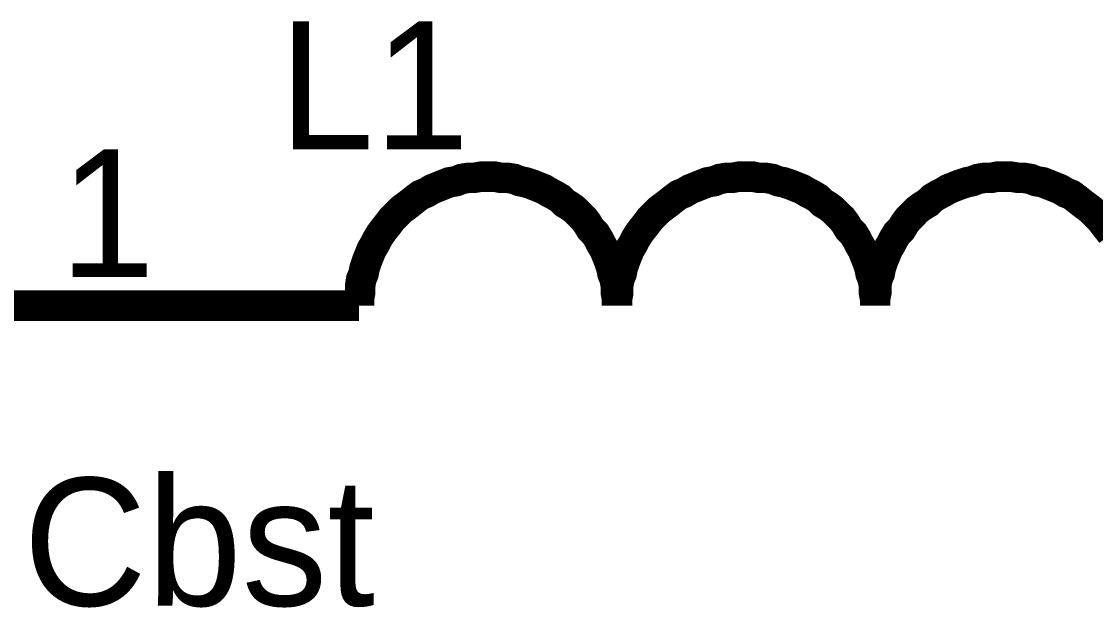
# Model space of a CAD drawing. Header units: inches. Extents: x 0 to 22.3, y 0 to 15.7.
# Drawn here: x 9.1655 to 9.5812, y 11.2015 to 11.4285 of the extents above; entities that cross this region are included whole.
import ezdxf

# ---------------------------------------------------------------- set-up
doc = ezdxf.new("R2010")
doc.units = ezdxf.units.IN
doc.header["$MEASUREMENT"] = 0
doc.layers.add('Sheet', color=255, linetype='Continuous')

msp = doc.modelspace()

# ---------------------------------------------------------------- linework, layer by layer
at = {"layer": 'Sheet'}
for points in [[(9.34604, 11.36836, 0.0118, 0.0118, 0), (9.34339, 11.36836, 0.0118, 0.0118, 0), (9.34073, 11.36791, 0.0118, 0.0118, 0), (9.33852, 11.36791, 0.0118, 0.0118, 0), (9.33587, 11.36747, 0.0118, 0.0118, 0), (9.33366, 11.36659, 0.0118, 0.0118, 0), (9.33101, 11.36615, 0.0118, 0.0118, 0), (9.3288, 11.36526, 0.0118, 0.0118, 0), (9.32659, 11.36438, 0.0118, 0.0118, 0), (9.32438, 11.36349, 0.0118, 0.0118, 0), (9.32217, 11.36217, 0.0118, 0.0118, 0), (9.31996, 11.36128, 0.0118, 0.0118, 0), (9.31819, 11.35996, 0.0118, 0.0118, 0), (9.31598, 11.35819, 0.0118, 0.0118, 0), (9.31421, 11.35686, 0.0118, 0.0118, 0), (9.31244, 11.35554, 0.0118, 0.0118, 0), (9.31067, 11.35377, 0.0118, 0.0118, 0), (9.30891, 11.352, 0.0118, 0.0118, 0), (9.30758, 11.35023, 0.0118, 0.0118, 0), (9.30581, 11.34802, 0.0118, 0.0118, 0), (9.30449, 11.34626, 0.0118, 0.0118, 0), (9.30316, 11.34405, 0.0118, 0.0118, 0), (9.30228, 11.34228, 0.0118, 0.0118, 0), (9.30095, 11.34007, 0.0118, 0.0118, 0), (9.30007, 11.33786, 0.0118, 0.0118, 0), (9.29918, 11.33565, 0.0118, 0.0118, 0), (9.2983, 11.333, 0.0118, 0.0118, 0), (9.29786, 11.33079, 0.0118, 0.0118, 0), (9.29697, 11.32858, 0.0118, 0.0118, 0), (9.29653, 11.32592, 0.0118, 0.0118, 0), (9.29653, 11.32327, 0.0118, 0.0118, 0), (9.29609, 11.32106, 0.0118, 0.0118, 0), (9.29609, 11.31841, 0.0118, 0.0118, 0)], [(9.39599, 11.31841, 0.0118, 0.0118, 0), (9.39599, 11.32106, 0.0118, 0.0118, 0), (9.39555, 11.32327, 0.0118, 0.0118, 0), (9.39555, 11.32592, 0.0118, 0.0118, 0), (9.3951, 11.32858, 0.0118, 0.0118, 0), (9.39422, 11.33079, 0.0118, 0.0118, 0), (9.39378, 11.333, 0.0118, 0.0118, 0), (9.39289, 11.33565, 0.0118, 0.0118, 0), (9.39201, 11.33786, 0.0118, 0.0118, 0), (9.39113, 11.34007, 0.0118, 0.0118, 0), (9.3898, 11.34228, 0.0118, 0.0118, 0), (9.38892, 11.34405, 0.0118, 0.0118, 0), (9.38759, 11.34626, 0.0118, 0.0118, 0), (9.38582, 11.34802, 0.0118, 0.0118, 0), (9.38449, 11.35023, 0.0118, 0.0118, 0), (9.38317, 11.352, 0.0118, 0.0118, 0), (9.3814, 11.35377, 0.0118, 0.0118, 0), (9.37963, 11.35554, 0.0118, 0.0118, 0), (9.37786, 11.35686, 0.0118, 0.0118, 0), (9.37565, 11.35819, 0.0118, 0.0118, 0), (9.37389, 11.35996, 0.0118, 0.0118, 0), (9.37168, 11.36128, 0.0118, 0.0118, 0), (9.36991, 11.36217, 0.0118, 0.0118, 0), (9.3677, 11.36349, 0.0118, 0.0118, 0), (9.36549, 11.36438, 0.0118, 0.0118, 0), (9.36328, 11.36526, 0.0118, 0.0118, 0), (9.36062, 11.36615, 0.0118, 0.0118, 0), (9.35841, 11.36659, 0.0118, 0.0118, 0), (9.3562, 11.36747, 0.0118, 0.0118, 0), (9.35355, 11.36791, 0.0118, 0.0118, 0), (9.3509, 11.36791, 0.0118, 0.0118, 0), (9.34869, 11.36836, 0.0118, 0.0118, 0), (9.34604, 11.36836, 0.0118, 0.0118, 0)], [(9.44594, 11.36836, 0.0118, 0.0118, 0), (9.44329, 11.36836, 0.0118, 0.0118, 0), (9.44063, 11.36791, 0.0118, 0.0118, 0), (9.43842, 11.36791, 0.0118, 0.0118, 0), (9.43577, 11.36747, 0.0118, 0.0118, 0), (9.43356, 11.36659, 0.0118, 0.0118, 0), (9.43091, 11.36615, 0.0118, 0.0118, 0), (9.4287, 11.36526, 0.0118, 0.0118, 0), (9.42649, 11.36438, 0.0118, 0.0118, 0), (9.42428, 11.36349, 0.0118, 0.0118, 0), (9.42207, 11.36217, 0.0118, 0.0118, 0), (9.41986, 11.36128, 0.0118, 0.0118, 0), (9.41809, 11.35996, 0.0118, 0.0118, 0), (9.41588, 11.35819, 0.0118, 0.0118, 0), (9.41411, 11.35686, 0.0118, 0.0118, 0), (9.41234, 11.35554, 0.0118, 0.0118, 0), (9.41058, 11.35377, 0.0118, 0.0118, 0), (9.40881, 11.352, 0.0118, 0.0118, 0), (9.40748, 11.35023, 0.0118, 0.0118, 0), (9.40571, 11.34802, 0.0118, 0.0118, 0), (9.40439, 11.34626, 0.0118, 0.0118, 0), (9.40306, 11.34405, 0.0118, 0.0118, 0), (9.40218, 11.34228, 0.0118, 0.0118, 0), (9.40085, 11.34007, 0.0118, 0.0118, 0), (9.39997, 11.33786, 0.0118, 0.0118, 0), (9.39908, 11.33565, 0.0118, 0.0118, 0), (9.3982, 11.333, 0.0118, 0.0118, 0), (9.39776, 11.33079, 0.0118, 0.0118, 0), (9.39687, 11.32858, 0.0118, 0.0118, 0), (9.39643, 11.32592, 0.0118, 0.0118, 0), (9.39643, 11.32327, 0.0118, 0.0118, 0), (9.39599, 11.32106, 0.0118, 0.0118, 0), (9.39599, 11.31841, 0.0118, 0.0118, 0)], [(9.49589, 11.31841, 0.0118, 0.0118, 0), (9.49589, 11.32106, 0.0118, 0.0118, 0), (9.49545, 11.32327, 0.0118, 0.0118, 0), (9.49545, 11.32592, 0.0118, 0.0118, 0), (9.495, 11.32858, 0.0118, 0.0118, 0), (9.49412, 11.33079, 0.0118, 0.0118, 0), (9.49368, 11.333, 0.0118, 0.0118, 0), (9.49279, 11.33565, 0.0118, 0.0118, 0), (9.49191, 11.33786, 0.0118, 0.0118, 0), (9.49103, 11.34007, 0.0118, 0.0118, 0), (9.4897, 11.34228, 0.0118, 0.0118, 0), (9.48882, 11.34405, 0.0118, 0.0118, 0), (9.48749, 11.34626, 0.0118, 0.0118, 0), (9.48572, 11.34802, 0.0118, 0.0118, 0), (9.4844, 11.35023, 0.0118, 0.0118, 0), (9.48307, 11.352, 0.0118, 0.0118, 0), (9.4813, 11.35377, 0.0118, 0.0118, 0), (9.47953, 11.35554, 0.0118, 0.0118, 0), (9.47777, 11.35686, 0.0118, 0.0118, 0), (9.47556, 11.35819, 0.0118, 0.0118, 0), (9.47379, 11.35996, 0.0118, 0.0118, 0), (9.47158, 11.36128, 0.0118, 0.0118, 0), (9.46981, 11.36217, 0.0118, 0.0118, 0), (9.4676, 11.36349, 0.0118, 0.0118, 0), (9.46539, 11.36438, 0.0118, 0.0118, 0), (9.46318, 11.36526, 0.0118, 0.0118, 0), (9.46053, 11.36615, 0.0118, 0.0118, 0), (9.45832, 11.36659, 0.0118, 0.0118, 0), (9.45611, 11.36747, 0.0118, 0.0118, 0), (9.45345, 11.36791, 0.0118, 0.0118, 0), (9.4508, 11.36791, 0.0118, 0.0118, 0), (9.44859, 11.36836, 0.0118, 0.0118, 0), (9.44594, 11.36836, 0.0118, 0.0118, 0)], [(9.54584, 11.36836, 0.0118, 0.0118, 0), (9.54319, 11.36836, 0.0118, 0.0118, 0), (9.54098, 11.36791, 0.0118, 0.0118, 0), (9.53832, 11.36791, 0.0118, 0.0118, 0), (9.53567, 11.36747, 0.0118, 0.0118, 0), (9.53346, 11.36659, 0.0118, 0.0118, 0), (9.53125, 11.36615, 0.0118, 0.0118, 0), (9.5286, 11.36526, 0.0118, 0.0118, 0), (9.52639, 11.36438, 0.0118, 0.0118, 0), (9.52418, 11.36349, 0.0118, 0.0118, 0), (9.52197, 11.36217, 0.0118, 0.0118, 0), (9.5202, 11.36128, 0.0118, 0.0118, 0), (9.51799, 11.35996, 0.0118, 0.0118, 0), (9.51622, 11.35819, 0.0118, 0.0118, 0), (9.51401, 11.35686, 0.0118, 0.0118, 0), (9.51224, 11.35554, 0.0118, 0.0118, 0), (9.51048, 11.35377, 0.0118, 0.0118, 0), (9.50871, 11.352, 0.0118, 0.0118, 0), (9.50738, 11.35023, 0.0118, 0.0118, 0), (9.50606, 11.34802, 0.0118, 0.0118, 0), (9.50429, 11.34626, 0.0118, 0.0118, 0), (9.50296, 11.34405, 0.0118, 0.0118, 0), (9.50208, 11.34228, 0.0118, 0.0118, 0), (9.50075, 11.34007, 0.0118, 0.0118, 0), (9.49987, 11.33786, 0.0118, 0.0118, 0), (9.49898, 11.33565, 0.0118, 0.0118, 0), (9.4981, 11.333, 0.0118, 0.0118, 0), (9.49766, 11.33079, 0.0118, 0.0118, 0), (9.49677, 11.32858, 0.0118, 0.0118, 0), (9.49633, 11.32592, 0.0118, 0.0118, 0), (9.49633, 11.32327, 0.0118, 0.0118, 0), (9.49589, 11.32106, 0.0118, 0.0118, 0), (9.49589, 11.31841, 0.0118, 0.0118, 0)], [(9.58739, 11.34626, 0.0118, 0.0118, 0), (9.58606, 11.34802, 0.0118, 0.0118, 0), (9.5843, 11.35023, 0.0118, 0.0118, 0), (9.58297, 11.352, 0.0118, 0.0118, 0), (9.5812, 11.35377, 0.0118, 0.0118, 0), (9.57943, 11.35554, 0.0118, 0.0118, 0), (9.57767, 11.35686, 0.0118, 0.0118, 0), (9.5759, 11.35819, 0.0118, 0.0118, 0), (9.57369, 11.35996, 0.0118, 0.0118, 0), (9.57192, 11.36128, 0.0118, 0.0118, 0), (9.56971, 11.36217, 0.0118, 0.0118, 0), (9.5675, 11.36349, 0.0118, 0.0118, 0), (9.56529, 11.36438, 0.0118, 0.0118, 0), (9.56308, 11.36526, 0.0118, 0.0118, 0), (9.56087, 11.36615, 0.0118, 0.0118, 0), (9.55822, 11.36659, 0.0118, 0.0118, 0), (9.55601, 11.36747, 0.0118, 0.0118, 0), (9.55335, 11.36791, 0.0118, 0.0118, 0), (9.55114, 11.36791, 0.0118, 0.0118, 0), (9.54849, 11.36836, 0.0118, 0.0118, 0), (9.54584, 11.36836, 0.0118, 0.0118, 0)], [(9.05518, 11.31841, 0.0118, 0.0118, 0), (9.24569, 11.31841, 0.0118, 0.0118, 0)], [(9.29609, 11.31841, 0.0118, 0.0118, 0), (9.24569, 11.31841, 0.0118, 0.0118, 0)], [(9.29609, 11.31841, 0.0118, 0.0118, 0), (9.27575, 11.31841, 0.0118, 0.0118, 0)], [(9.29609, 11.31841, 0.0118, 0.0118, 0), (9.29609, 11.31841, 0.0118, 0.0118, 0), (9.29609, 11.31841, 0.0118, 0.0118, 0), (9.29609, 11.31841, 0.0118, 0.0118, 0), (9.29609, 11.31841, 0.0118, 0.0118, 0), (9.29609, 11.31841, 0.0118, 0.0118, 0), (9.29609, 11.31841, 0.0118, 0.0118, 0), (9.29609, 11.31841, 0.0118, 0.0118, 0), (9.29609, 11.31841, 0.0118, 0.0118, 0), (9.29609, 11.31841, 0.0118, 0.0118, 0), (9.29609, 11.31841, 0.0118, 0.0118, 0), (9.29609, 11.31841, 0.0118, 0.0118, 0), (9.29609, 11.31841, 0.0118, 0.0118, 0), (9.29609, 11.31841, 0.0118, 0.0118, 0), (9.29609, 11.31841, 0.0118, 0.0118, 0), (9.29609, 11.31841, 0.0118, 0.0118, 0), (9.29609, 11.31841, 0.0118, 0.0118, 0), (9.29609, 11.31841, 0.0118, 0.0118, 0), (9.29609, 11.31841, 0.0118, 0.0118, 0), (9.29609, 11.31841, 0.0118, 0.0118, 0), (9.29609, 11.31841, 0.0118, 0.0118, 0), (9.29609, 11.31841, 0.0118, 0.0118, 0), (9.29609, 11.31841, 0.0118, 0.0118, 0), (9.29609, 11.31841, 0.0118, 0.0118, 0), (9.29609, 11.31841, 0.0118, 0.0118, 0), (9.29609, 11.31841, 0.0118, 0.0118, 0), (9.29609, 11.31841, 0.0118, 0.0118, 0), (9.29609, 11.31841, 0.0118, 0.0118, 0), (9.29609, 11.31841, 0.0118, 0.0118, 0), (9.29609, 11.31841, 0.0118, 0.0118, 0), (9.29609, 11.31841, 0.0118, 0.0118, 0), (9.29609, 11.31841, 0.0118, 0.0118, 0), (9.29609, 11.31841, 0.0118, 0.0118, 0)], [(9.39599, 11.31841, 0.0118, 0.0118, 0), (9.39599, 11.31841, 0.0118, 0.0118, 0), (9.39599, 11.31841, 0.0118, 0.0118, 0), (9.39599, 11.31841, 0.0118, 0.0118, 0), (9.39599, 11.31841, 0.0118, 0.0118, 0), (9.39599, 11.31841, 0.0118, 0.0118, 0), (9.39599, 11.31841, 0.0118, 0.0118, 0), (9.39599, 11.31841, 0.0118, 0.0118, 0), (9.39599, 11.31841, 0.0118, 0.0118, 0), (9.39599, 11.31841, 0.0118, 0.0118, 0), (9.39599, 11.31841, 0.0118, 0.0118, 0), (9.39599, 11.31841, 0.0118, 0.0118, 0), (9.39599, 11.31841, 0.0118, 0.0118, 0), (9.39599, 11.31841, 0.0118, 0.0118, 0), (9.39599, 11.31841, 0.0118, 0.0118, 0), (9.39599, 11.31841, 0.0118, 0.0118, 0), (9.39599, 11.31841, 0.0118, 0.0118, 0), (9.39599, 11.31841, 0.0118, 0.0118, 0), (9.39599, 11.31841, 0.0118, 0.0118, 0), (9.39599, 11.31841, 0.0118, 0.0118, 0), (9.39599, 11.31841, 0.0118, 0.0118, 0), (9.39599, 11.31841, 0.0118, 0.0118, 0), (9.39599, 11.31841, 0.0118, 0.0118, 0), (9.39599, 11.31841, 0.0118, 0.0118, 0), (9.39599, 11.31841, 0.0118, 0.0118, 0), (9.39599, 11.31841, 0.0118, 0.0118, 0), (9.39599, 11.31841, 0.0118, 0.0118, 0), (9.39599, 11.31841, 0.0118, 0.0118, 0), (9.39599, 11.31841, 0.0118, 0.0118, 0), (9.39599, 11.31841, 0.0118, 0.0118, 0), (9.39599, 11.31841, 0.0118, 0.0118, 0), (9.39599, 11.31841, 0.0118, 0.0118, 0), (9.39599, 11.31841, 0.0118, 0.0118, 0)], [(9.49589, 11.31841, 0.0118, 0.0118, 0), (9.49589, 11.31841, 0.0118, 0.0118, 0), (9.49589, 11.31841, 0.0118, 0.0118, 0), (9.49589, 11.31841, 0.0118, 0.0118, 0), (9.49589, 11.31841, 0.0118, 0.0118, 0), (9.49589, 11.31841, 0.0118, 0.0118, 0), (9.49589, 11.31841, 0.0118, 0.0118, 0), (9.49589, 11.31841, 0.0118, 0.0118, 0), (9.49589, 11.31841, 0.0118, 0.0118, 0), (9.49589, 11.31841, 0.0118, 0.0118, 0), (9.49589, 11.31841, 0.0118, 0.0118, 0), (9.49589, 11.31841, 0.0118, 0.0118, 0), (9.49589, 11.31841, 0.0118, 0.0118, 0), (9.49589, 11.31841, 0.0118, 0.0118, 0), (9.49589, 11.31841, 0.0118, 0.0118, 0), (9.49589, 11.31841, 0.0118, 0.0118, 0), (9.49589, 11.31841, 0.0118, 0.0118, 0), (9.49589, 11.31841, 0.0118, 0.0118, 0), (9.49589, 11.31841, 0.0118, 0.0118, 0), (9.49589, 11.31841, 0.0118, 0.0118, 0), (9.49589, 11.31841, 0.0118, 0.0118, 0), (9.49589, 11.31841, 0.0118, 0.0118, 0), (9.49589, 11.31841, 0.0118, 0.0118, 0), (9.49589, 11.31841, 0.0118, 0.0118, 0), (9.49589, 11.31841, 0.0118, 0.0118, 0), (9.49589, 11.31841, 0.0118, 0.0118, 0), (9.49589, 11.31841, 0.0118, 0.0118, 0), (9.49589, 11.31841, 0.0118, 0.0118, 0), (9.49589, 11.31841, 0.0118, 0.0118, 0), (9.49589, 11.31841, 0.0118, 0.0118, 0), (9.49589, 11.31841, 0.0118, 0.0118, 0), (9.49589, 11.31841, 0.0118, 0.0118, 0), (9.49589, 11.31841, 0.0118, 0.0118, 0)]]:
    msp.add_lwpolyline(points, format="xyseb", dxfattribs=at)

# ---------------------------------------------------------------- texts
for s, height, p in [('L1', 0.049505, (9.26514, 11.37896)), ('1', 0.0495, (9.18027, 11.32946)), ('Cbst', 0.049505, (9.16613, 11.20216))]:
    msp.add_text(s, height=height, dxfattribs=at).set_placement(p)

doc.saveas('drawing.dxf')
